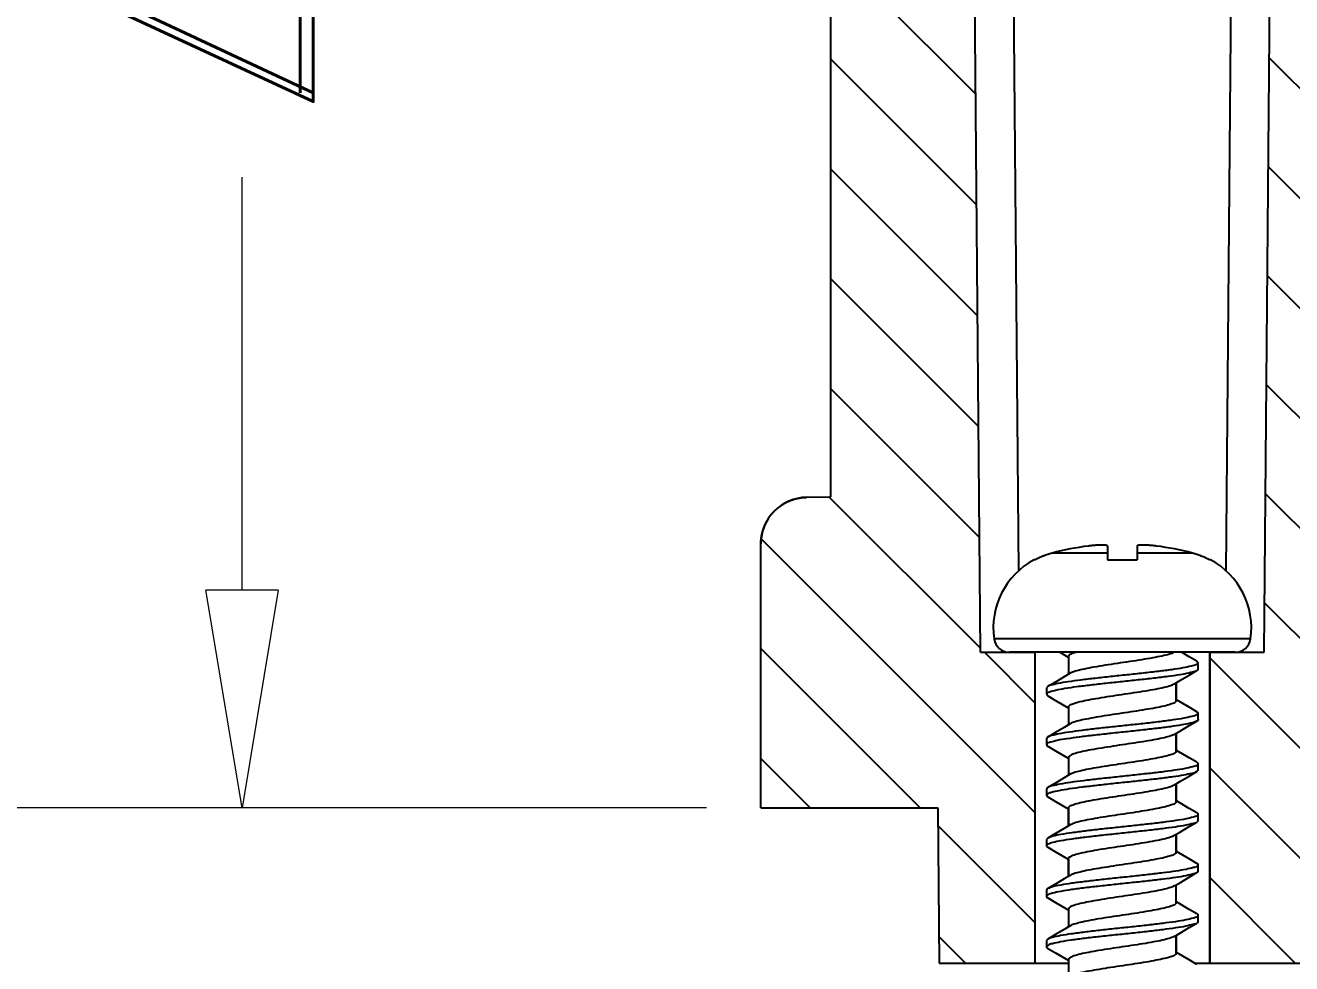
# Model space of a CAD drawing. Header units: millimetres. Extents: x -1995 to -555, y 489 to 1011.
# Drawn here: x -1687.36 to -1654.78, y 592.32 to 616.47 of the extents above; entities that cross this region are included whole.
import ezdxf

# ---------------------------------------------------------------- set-up
doc = ezdxf.new("R2010")
doc.units = ezdxf.units.MM
doc.layers.add('dim', color=82, linetype='Continuous', lineweight=9)
doc.styles.add('ROMAND', font='romand.shx', dxfattribs={"width": 0.75, "bigfont": 'gbcbig.shx'})
doc.dimstyles.new('YanXiu', dxfattribs={"dimtxt": 2.5, "dimasz": 2.2, "dimexe": 1, "dimexo": 0, "dimgap": 0.66, "dimtad": 0, "dimzin": 1, "dimdsep": 46, "dimtxsty": 'ROMAND', "dimblk": 'CLOSEDBLANK', "dimcen": 0, "dimclrd": 3, "dimclre": 3, "dimclrt": 7, "dimazin": 0, "dimtfac": 1, "dimtofl": 0, "dimtmove": 0, "dimatfit": 3, "dimldrblk": 'CLOSEDBLANK', "dimfxl": 1, "dimlwd": 5, "dimlwe": 5, "dimarcsym": 0})

# ---------------------------------------------------------------- blocks, each defined once
blk = doc.blocks.new('_ClosedBlank')
at = {"color": 0, "linetype": 'ByBlock', "lineweight": -2}
for p, q in [((-1, 0.1667), (0, 0)), ((-1, 0.1667), (-1, -0.1667)), ((0, 0), (-1, -0.1667))]:
    blk.add_line(p, q, dxfattribs=at)
blk = doc.blocks.new('*D124')
at = {"layer": 'Defpoints', "color": 0}
for p in [(-1647.09, 593.93), (-1643.19, 593.73), (-1647.09, 583.692)]:
    blk.add_point(p, dxfattribs=at)
at = {"layer": 'dim', "color": 3, "lineweight": 5}
for p, q in [((-1647.09, 592.531), (-1647.09, 582.292)), ((-1643.19, 592.331), (-1643.19, 582.292)), ((-1652.69, 583.692), (-1658.29, 583.692)), ((-1637.59, 583.692), (-1627.807, 583.692))]:
    blk.add_line(p, q, dxfattribs=at)
at = {"layer": 'dim', "color": 3, "lineweight": 5, "xscale": 5.600000000000001, "yscale": 5.600000000000001, "zscale": 5.600000000000001}
blk.add_blockref('_ClosedBlank', (-1647.09, 583.692), dxfattribs=at)
at = {"layer": 'dim', "color": 3, "lineweight": 5, "xscale": 5.600000000000001, "yscale": 5.600000000000001, "zscale": 5.600000000000001, "rotation": 180}
blk.add_blockref('_ClosedBlank', (-1643.19, 583.692), dxfattribs=at)
at = {"layer": 'dim', "color": 7, "insert": (-1621.657, 583.692), "char_height": 7, "attachment_point": 5, "style": 'ROMAND'}
blk.add_mtext('M4', dxfattribs=at)
blk = doc.blocks.new('*D177')
at = {"layer": 'Defpoints', "color": 0}
for p in [(-1691.79, 661.33), (-1555.14, 661.33), (-1668.44, 596.33)]:
    blk.add_point(p, dxfattribs=at)
at = {"layer": 'dim', "color": 3, "lineweight": 5}
for p, q in [((-1556.539, 661.33), (-1693.189, 661.33)), ((-1691.79, 655.73), (-1691.79, 634.354)), ((-1691.79, 601.93), (-1691.79, 623.306)), ((-1669.839, 596.33), (-1693.189, 596.33))]:
    blk.add_line(p, q, dxfattribs=at)
at = {"layer": 'dim', "color": 3, "lineweight": 5, "xscale": 5.600000000000001, "yscale": 5.600000000000001, "zscale": 5.600000000000001}
for p, rotation in [((-1691.79, 661.33), 90), ((-1691.79, 596.33), 270)]:
    blk.add_blockref('_ClosedBlank', p, dxfattribs=dict(at, rotation=rotation))
at = {"layer": 'dim', "color": 7, "insert": (-1691.79, 628.83), "char_height": 7, "attachment_point": 5, "rotation": 90, "style": 'ROMAND'}
blk.add_mtext('65', dxfattribs=at)
blk = doc.blocks.new('*D178')
at = {"layer": 'Defpoints', "color": 0}
for p in [(-1681.79, 640.33), (-1669.64, 640.33), (-1668.44, 596.33)]:
    blk.add_point(p, dxfattribs=at)
at = {"layer": 'dim', "color": 3, "lineweight": 5}
for p, q in [((-1671.039, 640.33), (-1683.189, 640.33)), ((-1681.79, 634.73), (-1681.79, 624.104)), ((-1681.79, 601.93), (-1681.79, 612.556)), ((-1669.839, 596.33), (-1683.189, 596.33))]:
    blk.add_line(p, q, dxfattribs=at)
at = {"layer": 'dim', "color": 3, "lineweight": 5, "xscale": 5.600000000000001, "yscale": 5.600000000000001, "zscale": 5.600000000000001}
for p, rotation in [((-1681.79, 640.33), 90), ((-1681.79, 596.33), 270)]:
    blk.add_blockref('_ClosedBlank', p, dxfattribs=dict(at, rotation=rotation))
at = {"layer": 'dim', "color": 7, "insert": (-1681.79, 618.33), "char_height": 7, "attachment_point": 5, "rotation": 90, "style": 'ROMAND'}
blk.add_mtext('44', dxfattribs=at)

msp = doc.modelspace()

# ---------------------------------------------------------------- hatches: boundary and pattern name
at = {"linetype": 'Continuous'}
h = msp.add_hatch(dxfattribs=at)
h.set_pattern_fill('DEFAULT__19', color=2, scale=2, angle=-45, style=0, pattern_type=0)
h.set_pattern_definition([(315, (-1734.9916, 774.4542), (1.414214, 1.414214), [])])
edge = h.paths.add_edge_path()
edge.add_line((-1668.44, 596.33), (-1663.89, 596.33))
edge.add_line((-1668.44, 596.33), (-1668.44, 603.119))
edge.add_spline(control_points=[(-1668.44, 603.119), (-1668.44, 603.813), (-1667.954, 604.307), (-1667.261, 604.319)], knot_values=[0, 0, 0, 0, 1, 1, 1, 1], weights=[1, 0.808834, 0.808834, 1], degree=3, periodic=0)
edge.add_line((-1667.261, 604.319), (-1666.64, 604.33))
edge.add_line((-1666.64, 604.33), (-1666.64, 632.33))
edge.add_line((-1668.157, 632.356), (-1666.64, 632.33))
edge.add_spline(control_points=[(-1668.157, 632.356), (-1668.735, 632.367), (-1669.14, 632.779), (-1669.14, 633.356)], knot_values=[0, 0, 0, 0, 1, 1, 1, 1], weights=[1, 0.808834, 0.808834, 1], degree=3, periodic=0)
edge.add_line((-1669.14, 635.375), (-1669.14, 633.356))
edge.add_line((-1674.532, 635.847), (-1669.14, 635.375))
edge.add_spline(control_points=[(-1675.714, 644.546), (-1681.421, 642.415), (-1680.601, 636.378), (-1674.532, 635.847)], knot_values=[0, 0, 0, 0, 1, 1, 1, 1], weights=[1, 0.480302, 0.480302, 1], degree=3, periodic=0)
edge.add_line((-1675.714, 644.546), (-1675.64, 640.304))
edge.add_spline(control_points=[(-1675.64, 640.304), (-1675.589, 637.406), (-1672.691, 637.406), (-1672.64, 640.304)], knot_values=[0, 0, 0, 0, 1, 1, 1, 1], weights=[1, 0.344968, 0.344968, 1], degree=3, periodic=0)
edge.add_line((-1672.64, 640.304), (-1672.566, 644.546))
edge.add_spline(control_points=[(-1669.64, 640.33), (-1669.64, 642.272), (-1670.747, 643.867), (-1672.566, 644.546)], knot_values=[0, 0, 0, 0, 1, 1, 1, 1], weights=[1, 0.881003, 0.881003, 1], degree=3, periodic=0)
edge.add_line((-1669.64, 640.33), (-1663.14, 640.33))
edge.add_line((-1662.791, 600.33), (-1663.14, 640.33))
edge.add_line((-1662.791, 600.33), (-1661.39, 600.33))
edge.add_line((-1661.39, 600.33), (-1661.39, 592.33))
edge.add_line((-1663.855, 592.33), (-1661.39, 592.33))
edge.add_line((-1663.89, 596.33), (-1663.855, 592.33))
edge = h.paths.add_edge_path()
edge.add_line((-1654.39, 596.33), (-1650.14, 596.33))
edge.add_line((-1654.39, 596.33), (-1654.425, 592.33))
edge.add_line((-1656.89, 592.33), (-1654.425, 592.33))
edge.add_line((-1656.89, 600.33), (-1656.89, 592.33))
edge.add_line((-1656.89, 600.33), (-1655.489, 600.33))
edge.add_line((-1655.489, 600.33), (-1655.14, 640.33))
edge.add_line((-1655.14, 640.33), (-1654.64, 640.33))
edge.add_line((-1654.618, 642.83), (-1654.64, 640.33))
edge.add_line((-1654.618, 642.83), (-1654.043, 642.83))
edge.add_line((-1653.817, 643.057), (-1654.043, 642.83))
edge.add_spline(control_points=[(-1653.463, 643.057), (-1653.567, 643.16), (-1653.713, 643.16), (-1653.817, 643.057)], knot_values=[0, 0, 0, 0, 1, 1, 1, 1], weights=[1, 0.804738, 0.804738, 1], degree=3, periodic=0)
edge.add_line((-1653.236, 642.83), (-1653.463, 643.057))
edge.add_line((-1653.236, 642.83), (-1652.662, 642.83))
edge.add_line((-1652.662, 642.83), (-1652.64, 640.33))
edge.add_line((-1652.64, 640.33), (-1652.14, 640.33))
edge.add_line((-1651.791, 600.33), (-1652.14, 640.33))
edge.add_line((-1651.791, 600.33), (-1637.797, 600.33))
edge.add_line((-1637.797, 596.33), (-1637.797, 600.33))
edge.add_line((-1640.14, 596.33), (-1637.797, 596.33))
edge.add_line((-1640.175, 592.33), (-1640.14, 596.33))
edge.add_line((-1642.64, 592.33), (-1640.175, 592.33))
edge.add_line((-1642.64, 592.33), (-1642.64, 598.33))
edge.add_line((-1647.64, 598.33), (-1642.64, 598.33))
edge.add_line((-1647.64, 592.33), (-1647.64, 598.33))
edge.add_line((-1650.105, 592.33), (-1647.64, 592.33))
edge.add_line((-1650.105, 592.33), (-1650.14, 596.33))
edge = h.paths.add_edge_path()
edge.add_line((-1637.797, 596.33), (-1637.797, 600.33))
edge.add_line((-1637.797, 596.33), (-1637.797, 600.33))
edge = h.paths.add_edge_path()
edge.add_line((-1637.797, 596.33), (-1623.14, 596.33))
edge.add_line((-1637.797, 596.33), (-1637.797, 600.33))
edge.add_line((-1637.797, 600.33), (-1470.746, 600.33))
edge.add_line((-1470.746, 596.33), (-1470.746, 600.33))
edge.add_line((-1487.14, 596.33), (-1470.746, 596.33))
edge.add_line((-1487.14, 596.33), (-1487.14, 599.23))
edge.add_line((-1488.14, 599.23), (-1487.14, 599.23))
edge.add_line((-1489.64, 597.73), (-1488.14, 599.23))
edge.add_line((-1504.64, 597.73), (-1489.64, 597.73))
edge.add_line((-1504.64, 597.73), (-1506.14, 599.23))
edge.add_line((-1507.14, 599.23), (-1506.14, 599.23))
edge.add_line((-1507.14, 596.33), (-1507.14, 599.23))
edge.add_line((-1515.14, 596.33), (-1507.14, 596.33))
edge.add_line((-1515.14, 596.33), (-1515.14, 599.23))
edge.add_line((-1516.14, 599.23), (-1515.14, 599.23))
edge.add_line((-1517.64, 597.73), (-1516.14, 599.23))
edge.add_line((-1532.64, 597.73), (-1517.64, 597.73))
edge.add_line((-1532.64, 597.73), (-1534.14, 599.23))
edge.add_line((-1535.14, 599.23), (-1534.14, 599.23))
edge.add_line((-1535.14, 596.33), (-1535.14, 599.23))
edge.add_line((-1575.14, 596.33), (-1535.14, 596.33))
edge.add_line((-1575.14, 596.33), (-1575.14, 599.23))
edge.add_line((-1576.14, 599.23), (-1575.14, 599.23))
edge.add_line((-1577.64, 597.73), (-1576.14, 599.23))
edge.add_line((-1592.64, 597.73), (-1577.64, 597.73))
edge.add_line((-1592.64, 597.73), (-1594.14, 599.23))
edge.add_line((-1595.14, 599.23), (-1594.14, 599.23))
edge.add_line((-1595.14, 596.33), (-1595.14, 599.23))
edge.add_line((-1603.14, 596.33), (-1595.14, 596.33))
edge.add_line((-1603.14, 596.33), (-1603.14, 599.23))
edge.add_line((-1604.14, 599.23), (-1603.14, 599.23))
edge.add_line((-1605.64, 597.73), (-1604.14, 599.23))
edge.add_line((-1620.64, 597.73), (-1605.64, 597.73))
edge.add_line((-1620.64, 597.73), (-1622.14, 599.23))
edge.add_line((-1623.14, 599.23), (-1622.14, 599.23))
edge.add_line((-1623.14, 596.33), (-1623.14, 599.23))
edge = h.paths.add_edge_path()
edge.add_line((-1470.746, 596.33), (-1470.746, 600.33))
edge.add_line((-1470.746, 596.33), (-1470.746, 600.33))
edge = h.paths.add_edge_path()
edge.add_line((-1441.84, 596.33), (-1446.39, 596.33))
edge.add_line((-1446.425, 592.33), (-1446.39, 596.33))
edge.add_line((-1446.425, 592.33), (-1448.89, 592.33))
edge.add_line((-1448.89, 592.33), (-1448.89, 600.33))
edge.add_line((-1447.489, 600.33), (-1448.89, 600.33))
edge.add_line((-1447.489, 600.33), (-1447.14, 640.33))
edge.add_line((-1441.14, 640.33), (-1447.14, 640.33))
edge.add_line((-1441.14, 633.356), (-1441.14, 640.33))
edge.add_spline(control_points=[(-1442.122, 632.356), (-1441.545, 632.367), (-1441.14, 632.779), (-1441.14, 633.356)], knot_values=[0, 0, 0, 0, 1, 1, 1, 1], weights=[1, 0.808834, 0.808834, 1], degree=3, periodic=0)
edge.add_line((-1442.122, 632.356), (-1443.64, 632.33))
edge.add_line((-1443.64, 604.33), (-1443.64, 632.33))
edge.add_line((-1443.019, 604.319), (-1443.64, 604.33))
edge.add_spline(control_points=[(-1441.84, 603.119), (-1441.84, 603.813), (-1442.326, 604.307), (-1443.019, 604.319)], knot_values=[0, 0, 0, 0, 1, 1, 1, 1], weights=[1, 0.808834, 0.808834, 1], degree=3, periodic=0)
edge.add_line((-1441.84, 596.33), (-1441.84, 603.119))
edge = h.paths.add_edge_path()
edge.add_line((-1470.746, 596.33), (-1455.89, 596.33))
edge.add_line((-1470.746, 596.33), (-1470.746, 600.33))
edge.add_line((-1458.489, 600.33), (-1470.746, 600.33))
edge.add_line((-1458.489, 600.33), (-1458.14, 640.33))
edge.add_line((-1457.64, 640.33), (-1458.14, 640.33))
edge.add_line((-1457.618, 642.83), (-1457.64, 640.33))
edge.add_line((-1457.043, 642.83), (-1457.618, 642.83))
edge.add_line((-1457.043, 642.83), (-1456.817, 643.057))
edge.add_spline(control_points=[(-1456.817, 643.057), (-1456.713, 643.16), (-1456.567, 643.16), (-1456.463, 643.057)], knot_values=[0, 0, 0, 0, 1, 1, 1, 1], weights=[1, 0.804738, 0.804738, 1], degree=3, periodic=0)
edge.add_line((-1456.463, 643.057), (-1456.236, 642.83))
edge.add_line((-1455.662, 642.83), (-1456.236, 642.83))
edge.add_line((-1455.662, 642.83), (-1455.64, 640.33))
edge.add_line((-1455.14, 640.33), (-1455.64, 640.33))
edge.add_line((-1454.791, 600.33), (-1455.14, 640.33))
edge.add_line((-1453.39, 600.33), (-1454.791, 600.33))
edge.add_line((-1453.39, 592.33), (-1453.39, 600.33))
edge.add_line((-1453.39, 592.33), (-1455.855, 592.33))
edge.add_line((-1455.855, 592.33), (-1455.89, 596.33))

# ---------------------------------------------------------------- linework, layer by layer
at = {"color": 7, "linetype": 'Continuous'}
for p, q in [((-1662.791, 600.33), (-1663.14, 640.33)), ((-1662.791, 600.33), (-1663.14, 640.33)), ((-1662.14, 640.33), (-1661.809, 602.419)), ((-1656.471, 602.419), (-1656.14, 640.33)), ((-1655.489, 600.33), (-1655.14, 640.33)), ((-1655.489, 600.33), (-1655.14, 640.33)), ((-1666.64, 604.33), (-1666.64, 632.33)), ((-1666.64, 604.33), (-1666.64, 632.33)), ((-1667.261, 604.319), (-1666.64, 604.33)), ((-1667.261, 604.319), (-1666.64, 604.33)), ((-1668.44, 596.33), (-1668.44, 603.119)), ((-1668.44, 596.33), (-1668.44, 603.119)), ((-1659.52, 602.882), (-1660.948, 602.882)), ((-1659.52, 603.065), (-1659.52, 602.711)), ((-1658.76, 603.065), (-1658.76, 602.711)), ((-1657.332, 602.882), (-1658.76, 602.882)), ((-1661.38, 602.711), (-1661.412, 602.711)), ((-1659.52, 602.711), (-1658.76, 602.711)), ((-1656.868, 602.711), (-1656.9, 602.711)), ((-1655.84, 600.674), (-1662.44, 600.674)), ((-1662.791, 600.33), (-1661.39, 600.33)), ((-1662.791, 600.33), (-1661.39, 600.33)), ((-1656.236, 600.33), (-1662.044, 600.33)), ((-1661.39, 600.33), (-1661.39, 592.33)), ((-1661.39, 600.33), (-1661.39, 592.33)), ((-1660.75, 600.33), (-1660.536, 600.203)), ((-1660.525, 600.223), (-1660.525, 599.764)), ((-1656.89, 600.33), (-1656.89, 592.33)), ((-1656.89, 600.33), (-1655.489, 600.33)), ((-1656.89, 592.33), (-1656.89, 600.33)), ((-1656.89, 600.33), (-1655.489, 600.33)), ((-1657.222, 600.099), (-1657.19, 600.061)), ((-1657.19, 599.899), (-1657.19, 600.061)), ((-1657.755, 599.087), (-1657.755, 599.546)), ((-1657.755, 599.546), (-1657.755, 599.087)), ((-1661.09, 599.411), (-1661.09, 599.249)), ((-1661.058, 599.211), (-1660.858, 599.094)), ((-1660.858, 599.094), (-1660.536, 598.903)), ((-1660.536, 598.903), (-1660.525, 598.896)), ((-1660.525, 598.923), (-1660.525, 598.464)), ((-1657.743, 599.107), (-1657.755, 599.114)), ((-1657.417, 598.914), (-1657.743, 599.107)), ((-1657.222, 598.799), (-1657.417, 598.914)), ((-1657.19, 598.599), (-1657.19, 598.761)), ((-1657.755, 597.787), (-1657.755, 598.246)), ((-1657.755, 598.246), (-1657.755, 597.787)), ((-1661.09, 598.111), (-1661.09, 597.949)), ((-1661.058, 597.911), (-1660.858, 597.794)), ((-1660.858, 597.794), (-1660.536, 597.603)), ((-1660.536, 597.603), (-1660.525, 597.596)), ((-1660.525, 597.623), (-1660.525, 597.164)), ((-1657.743, 597.807), (-1657.755, 597.814)), ((-1657.417, 597.614), (-1657.743, 597.807)), ((-1657.222, 597.499), (-1657.417, 597.614)), ((-1657.19, 597.299), (-1657.222, 597.261)), ((-1657.19, 597.299), (-1657.19, 597.461)), ((-1657.755, 596.487), (-1657.755, 596.946)), ((-1657.755, 596.946), (-1657.755, 596.487)), ((-1661.058, 596.849), (-1661.09, 596.811)), ((-1661.09, 596.811), (-1661.09, 596.649)), ((-1661.058, 596.611), (-1660.858, 596.494)), ((-1668.44, 596.33), (-1663.89, 596.33)), ((-1668.44, 596.33), (-1663.89, 596.33)), ((-1663.89, 596.33), (-1663.855, 592.33)), ((-1663.89, 596.33), (-1663.855, 592.33)), ((-1660.858, 596.494), (-1660.536, 596.303)), ((-1660.536, 596.303), (-1660.525, 596.296)), ((-1660.525, 595.864), (-1660.525, 596.323)), ((-1660.525, 596.323), (-1660.525, 595.864)), ((-1657.743, 596.507), (-1657.755, 596.514)), ((-1657.417, 596.314), (-1657.743, 596.507)), ((-1657.222, 596.199), (-1657.417, 596.314)), ((-1657.19, 595.999), (-1657.19, 596.161)), ((-1660.941, 595.618), (-1661.058, 595.549)), ((-1660.637, 595.797), (-1660.941, 595.618)), ((-1660.481, 595.89), (-1660.637, 595.797)), ((-1657.755, 595.187), (-1657.755, 595.646)), ((-1657.755, 595.646), (-1657.755, 595.187)), ((-1661.058, 595.549), (-1661.09, 595.511)), ((-1661.09, 595.511), (-1661.09, 595.349)), ((-1660.928, 595.596), (-1661.058, 595.549)), ((-1661.058, 595.311), (-1660.858, 595.194)), ((-1660.858, 595.194), (-1660.536, 595.003)), ((-1660.536, 595.003), (-1660.525, 594.996)), ((-1660.525, 594.564), (-1660.525, 595.023)), ((-1660.525, 595.023), (-1660.525, 594.564)), ((-1657.743, 595.207), (-1657.755, 595.214)), ((-1657.417, 595.014), (-1657.743, 595.207)), ((-1657.222, 594.899), (-1657.417, 595.014)), ((-1657.19, 594.699), (-1657.19, 594.861)), ((-1657.755, 593.887), (-1657.755, 594.346)), ((-1661.058, 594.249), (-1661.09, 594.211)), ((-1661.09, 594.211), (-1661.09, 594.049)), ((-1661.058, 594.011), (-1660.858, 593.894)), ((-1660.858, 593.894), (-1660.536, 593.703)), ((-1660.536, 593.703), (-1660.525, 593.696)), ((-1660.525, 593.723), (-1660.525, 593.264)), ((-1657.743, 593.907), (-1657.755, 593.914)), ((-1657.417, 593.714), (-1657.743, 593.907)), ((-1657.222, 593.599), (-1657.417, 593.714)), ((-1657.19, 593.399), (-1657.19, 593.561)), ((-1657.755, 592.587), (-1657.755, 593.046)), ((-1657.755, 593.046), (-1657.755, 592.587)), ((-1661.058, 592.949), (-1661.09, 592.911)), ((-1661.09, 592.911), (-1661.09, 592.749)), ((-1661.058, 592.711), (-1660.858, 592.594)), ((-1660.858, 592.594), (-1660.536, 592.403)), ((-1660.536, 592.403), (-1660.525, 592.396)), ((-1660.525, 592.423), (-1660.525, 591.964)), ((-1657.743, 592.607), (-1657.755, 592.614)), ((-1657.417, 592.414), (-1657.743, 592.607)), ((-1657.222, 592.299), (-1657.417, 592.414)), ((-1663.855, 592.33), (-1661.39, 592.33)), ((-1663.855, 592.33), (-1660.525, 592.33)), ((-1657.275, 592.33), (-1640.175, 592.33)), ((-1656.89, 592.33), (-1654.425, 592.33))]:
    msp.add_line(p, q, dxfattribs=at)
for points in [[(-1657.222, 600.099), (-1657.417, 600.214), (-1657.614, 600.33)], [(-1657.799, 599.52), (-1657.647, 599.61), (-1657.422, 599.744), (-1657.222, 599.861)], [(-1660.481, 599.79), (-1660.637, 599.697), (-1660.862, 599.564), (-1661.058, 599.449)], [(-1657.799, 598.22), (-1657.647, 598.31), (-1657.422, 598.444), (-1657.222, 598.561)], [(-1660.481, 598.49), (-1660.637, 598.397), (-1660.862, 598.264), (-1661.058, 598.149)], [(-1657.799, 596.92), (-1657.647, 597.01), (-1657.422, 597.144), (-1657.222, 597.261)], [(-1660.481, 597.19), (-1660.637, 597.097), (-1660.862, 596.964), (-1661.058, 596.849)], [(-1657.799, 595.62), (-1657.647, 595.71), (-1657.422, 595.844), (-1657.222, 595.961)], [(-1657.799, 594.32), (-1657.647, 594.41), (-1657.422, 594.544), (-1657.222, 594.661)], [(-1660.481, 594.59), (-1660.637, 594.497), (-1660.862, 594.364), (-1661.058, 594.249)], [(-1657.799, 593.02), (-1657.647, 593.11), (-1657.422, 593.244), (-1657.222, 593.361)], [(-1660.481, 593.29), (-1660.637, 593.197), (-1660.862, 593.064), (-1661.058, 592.949)]]:
    msp.add_lwpolyline(points, dxfattribs=at)
for centre, radius, start, end in [((-1667.24, 603.119), 1.2, 91, 180), ((-1660.425, 600.924), 2.027, 111.5455, 118.1047), ((-1660.419, 600.907), 2.044, 104.9846, 111.5409), ((-1659.14, 596.13), 6.99, 97.17, 104.989), ((-1659.522, 599.168), 3.928, 96.4398, 97.171), ((-1658.758, 599.168), 3.928, 82.829, 83.5602), ((-1659.14, 596.13), 6.99, 75.011, 82.83), ((-1657.862, 600.902), 2.049, 71.7562, 75.0124), ((-1657.859, 600.912), 2.039, 68.8896, 71.7554), ((-1657.857, 600.917), 2.034, 68.4792, 68.8886), ((-1657.855, 600.921), 2.029, 65.1912, 68.4801), ((-1660.459, 600.953), 2, 118.4489, 188.0029), ((-1660.459, 600.953), 2, 118.4489, 188.0029), ((-1657.853, 600.927), 2.023, 61.8912, 65.1908), ((-1657.82, 600.953), 2, 351.9971, 61.5511), ((-1657.82, 600.953), 2, 351.9971, 61.5511), ((-1662.044, 600.73), 0.4, 188.0029, 270), ((-1656.236, 600.73), 0.4, 270, 351.9971)]:
    msp.add_arc(centre, radius, start, end, dxfattribs=at)
for points, start_tangent, end_tangent in [([(-1668.44, 603.119), (-1668.44, 603.132), (-1668.44, 603.146), (-1668.439, 603.159), (-1668.439, 603.172), (-1668.438, 603.186), (-1668.437, 603.199), (-1668.436, 603.213), (-1668.435, 603.226), (-1668.434, 603.24), (-1668.432, 603.253), (-1668.431, 603.267), (-1668.429, 603.281), (-1668.427, 603.294), (-1668.425, 603.308), (-1668.423, 603.322), (-1668.42, 603.336), (-1668.418, 603.349), (-1668.415, 603.363), (-1668.412, 603.377), (-1668.409, 603.391), (-1668.405, 603.405), (-1668.402, 603.419), (-1668.398, 603.432), (-1668.394, 603.446), (-1668.39, 603.46), (-1668.386, 603.474), (-1668.382, 603.488), (-1668.377, 603.502), (-1668.373, 603.515), (-1668.368, 603.529), (-1668.363, 603.543), (-1668.357, 603.557), (-1668.352, 603.57), (-1668.346, 603.584), (-1668.34, 603.598), (-1668.334, 603.611), (-1668.328, 603.625), (-1668.322, 603.638), (-1668.315, 603.652), (-1668.309, 603.665), (-1668.302, 603.678), (-1668.295, 603.692), (-1668.287, 603.705), (-1668.28, 603.718), (-1668.272, 603.731), (-1668.264, 603.744), (-1668.256, 603.757), (-1668.248, 603.77), (-1668.24, 603.782), (-1668.232, 603.795), (-1668.223, 603.808), (-1668.214, 603.82), (-1668.205, 603.832), (-1668.196, 603.845), (-1668.187, 603.857), (-1668.177, 603.869), (-1668.168, 603.881), (-1668.158, 603.892), (-1668.148, 603.904), (-1668.138, 603.916), (-1668.127, 603.927), (-1668.117, 603.938), (-1668.106, 603.949), (-1668.096, 603.96), (-1668.085, 603.971), (-1668.074, 603.982), (-1668.063, 603.993), (-1668.052, 604.003), (-1668.04, 604.013), (-1668.029, 604.023), (-1668.017, 604.033), (-1668.006, 604.043), (-1667.994, 604.053), (-1667.982, 604.063), (-1667.97, 604.072), (-1667.958, 604.081), (-1667.945, 604.09), (-1667.933, 604.099), (-1667.92, 604.108), (-1667.908, 604.116), (-1667.895, 604.125), (-1667.882, 604.133), (-1667.87, 604.141), (-1667.857, 604.149), (-1667.844, 604.156), (-1667.831, 604.164), (-1667.817, 604.171), (-1667.804, 604.178), (-1667.791, 604.185), (-1667.778, 604.192), (-1667.764, 604.199), (-1667.751, 604.205), (-1667.737, 604.211), (-1667.724, 604.217), (-1667.71, 604.223), (-1667.697, 604.229), (-1667.683, 604.234), (-1667.669, 604.24), (-1667.656, 604.245), (-1667.642, 604.25), (-1667.628, 604.255), (-1667.615, 604.259), (-1667.601, 604.264), (-1667.587, 604.268), (-1667.573, 604.272), (-1667.559, 604.276), (-1667.546, 604.28), (-1667.532, 604.283), (-1667.518, 604.287), (-1667.504, 604.29), (-1667.491, 604.293), (-1667.477, 604.296), (-1667.463, 604.298), (-1667.449, 604.301), (-1667.436, 604.303), (-1667.422, 604.305), (-1667.408, 604.307), (-1667.395, 604.309), (-1667.381, 604.311), (-1667.368, 604.312), (-1667.354, 604.314), (-1667.341, 604.315), (-1667.327, 604.316), (-1667.314, 604.317), (-1667.301, 604.318), (-1667.287, 604.318), (-1667.274, 604.319), (-1667.261, 604.319)], (0, 1), (0.999848, 0.017452)), ([(-1659.52, 603.065), (-1659.522, 603.071), (-1659.53, 603.076), (-1659.542, 603.08), (-1659.56, 603.084), (-1659.583, 603.087), (-1659.612, 603.089), (-1659.646, 603.09), (-1659.684, 603.09), (-1659.727, 603.089), (-1659.773, 603.087), (-1659.82, 603.084), (-1659.867, 603.08), (-1659.914, 603.076), (-1659.963, 603.071)], (0, 1), (-0.993692, -0.112143)), ([(-1658.317, 603.071), (-1658.366, 603.076), (-1658.413, 603.08), (-1658.46, 603.084), (-1658.507, 603.087), (-1658.553, 603.089), (-1658.595, 603.09), (-1658.634, 603.09), (-1658.668, 603.089), (-1658.697, 603.087), (-1658.72, 603.084), (-1658.738, 603.08), (-1658.75, 603.076), (-1658.757, 603.071), (-1658.76, 603.065)], (-0.993692, 0.112143), (0, -1)), ([(-1660.342, 600.33), (-1660.467, 600.283), (-1660.522, 600.235), (-1660.522, 600.223)], (-0.957563, -0.288223), (0.1522, -0.98835)), ([(-1657.808, 600.33), (-1657.93, 600.282), (-1658.117, 600.234), (-1658.358, 600.187), (-1658.64, 600.139), (-1658.949, 600.091), (-1659.268, 600.043), (-1659.58, 599.995), (-1659.869, 599.948), (-1660.119, 599.9), (-1660.318, 599.852), (-1660.453, 599.804), (-1660.482, 599.792)], (-0.87808, -0.478514), (-0.896476, -0.443092)), ([(-1657.22, 599.857), (-1657.267, 599.84), (-1657.426, 599.796), (-1657.664, 599.751), (-1657.97, 599.707), (-1658.33, 599.662), (-1658.728, 599.618), (-1659.144, 599.573), (-1659.56, 599.529), (-1659.957, 599.484), (-1660.316, 599.44), (-1660.621, 599.395), (-1660.858, 599.351), (-1661.015, 599.306), (-1661.086, 599.262), (-1661.085, 599.25)], (-0.892911, -0.450233), (0.226772, -0.973948)), ([(-1657.19, 600.061), (-1657.234, 600.017), (-1657.366, 599.973), (-1657.58, 599.928), (-1657.867, 599.883), (-1658.213, 599.839), (-1658.602, 599.794), (-1659.016, 599.749), (-1659.435, 599.705), (-1659.841, 599.66), (-1660.215, 599.615), (-1660.538, 599.571), (-1660.797, 599.526), (-1660.979, 599.481), (-1661.061, 599.453)], (-0.043483, -0.999054), (-0.763944, -0.645283)), ([(-1657.195, 599.898), (-1657.194, 599.885), (-1657.22, 599.857)], (0.211935, -0.977284), (-0.892911, -0.450233)), ([(-1661.085, 599.25), (-1661.067, 599.217), (-1661.06, 599.209)], (0.226772, -0.973948), (0.738175, -0.674609)), ([(-1661.061, 599.453), (-1661.075, 599.437), (-1661.083, 599.411)], (-0.763944, -0.645283), (-0.093183, -0.995649)), ([(-1660.525, 598.923), (-1660.491, 598.968), (-1660.388, 599.015), (-1660.222, 599.062), (-1660.005, 599.108), (-1659.744, 599.154), (-1659.455, 599.2), (-1659.149, 599.246), (-1658.841, 599.292), (-1658.546, 599.339), (-1658.285, 599.385), (-1658.066, 599.431), (-1657.896, 599.478), (-1657.799, 599.52)], (0, 1), (0.845397, 0.534138)), ([(-1657.755, 599.087), (-1657.79, 599.041), (-1657.896, 598.993), (-1658.066, 598.946), (-1658.284, 598.9), (-1658.548, 598.854), (-1658.846, 598.807), (-1659.154, 598.76), (-1659.459, 598.714), (-1659.748, 598.668), (-1660.009, 598.622), (-1660.225, 598.576), (-1660.39, 598.53), (-1660.481, 598.49)], (0, -1), (-0.844706, -0.535231)), ([(-1657.222, 598.561), (-1657.245, 598.549), (-1657.387, 598.505), (-1657.609, 598.46), (-1657.903, 598.416), (-1658.253, 598.371), (-1658.644, 598.327), (-1659.058, 598.282), (-1659.476, 598.238), (-1659.878, 598.193), (-1660.247, 598.149), (-1660.564, 598.104), (-1660.815, 598.06), (-1660.99, 598.015), (-1661.079, 597.971), (-1661.083, 597.949)], (-0.876124, -0.482085), (0.005, -0.999987)), ([(-1657.191, 598.762), (-1657.224, 598.722), (-1657.347, 598.678), (-1657.553, 598.633), (-1657.832, 598.588), (-1658.173, 598.544), (-1658.558, 598.499), (-1658.97, 598.454), (-1659.39, 598.41), (-1659.798, 598.365), (-1660.176, 598.32), (-1660.506, 598.276), (-1660.772, 598.231), (-1660.963, 598.186), (-1661.06, 598.151)], (-0.226946, -0.973907), (-0.735055, -0.678007)), ([(-1657.222, 598.799), (-1657.191, 598.767), (-1657.191, 598.762)], (0.880893, -0.473316), (-0.226946, -0.973907)), ([(-1657.191, 598.599), (-1657.19, 598.594), (-1657.222, 598.561)], (0.204684, -0.978828), (-0.876124, -0.482085)), ([(-1657.799, 598.22), (-1657.892, 598.18), (-1658.057, 598.133), (-1658.276, 598.087), (-1658.539, 598.04), (-1658.832, 597.994), (-1659.14, 597.948), (-1659.448, 597.901), (-1659.741, 597.855), (-1660.003, 597.808), (-1660.223, 597.762), (-1660.388, 597.715), (-1660.49, 597.669), (-1660.525, 597.623)], (-0.845371, -0.534179), (0, -1)), ([(-1661.06, 598.151), (-1661.069, 598.142), (-1661.085, 598.11)], (-0.735055, -0.678007), (-0.207738, -0.978185)), ([(-1661.083, 597.949), (-1661.078, 597.926), (-1661.062, 597.906)], (0.005, -0.999987), (0.810326, -0.58598)), ([(-1657.755, 597.787), (-1657.79, 597.741), (-1657.896, 597.693), (-1658.065, 597.646), (-1658.284, 597.6), (-1658.551, 597.553), (-1658.85, 597.506), (-1659.158, 597.46), (-1659.462, 597.414), (-1659.751, 597.368), (-1660.012, 597.321), (-1660.228, 597.275), (-1660.391, 597.229), (-1660.481, 597.19)], (0, -1), (-0.844844, -0.535013)), ([(-1657.222, 597.262), (-1657.226, 597.259), (-1657.351, 597.214), (-1657.558, 597.17), (-1657.837, 597.125), (-1658.177, 597.081), (-1658.561, 597.036), (-1658.972, 596.992), (-1659.391, 596.947), (-1659.798, 596.902), (-1660.175, 596.858), (-1660.504, 596.813), (-1660.77, 596.769), (-1660.961, 596.724), (-1661.068, 596.68), (-1661.085, 596.648)], (-0.804054, -0.594557), (-0.22161, -0.975135)), ([(-1657.193, 597.462), (-1657.216, 597.427), (-1657.329, 597.382), (-1657.527, 597.338), (-1657.799, 597.293), (-1658.133, 597.248), (-1658.514, 597.204), (-1658.924, 597.159), (-1659.344, 597.114), (-1659.755, 597.07), (-1660.137, 597.025), (-1660.473, 596.981), (-1660.747, 596.936), (-1660.946, 596.891), (-1661.058, 596.849)], (-0.253685, -0.967287), (-0.757857, -0.652421)), ([(-1657.221, 597.501), (-1657.192, 597.472), (-1657.193, 597.462)], (0.895252, -0.44556), (-0.253685, -0.967287)), ([(-1660.525, 596.323), (-1660.491, 596.368), (-1660.391, 596.414), (-1660.228, 596.461), (-1660.012, 596.507), (-1659.751, 596.553), (-1659.462, 596.599), (-1659.158, 596.645), (-1658.85, 596.691), (-1658.551, 596.738), (-1658.284, 596.785), (-1658.065, 596.831), (-1657.896, 596.878), (-1657.799, 596.92)], (0, 1), (0.845308, 0.534279)), ([(-1661.085, 596.648), (-1661.086, 596.635), (-1661.06, 596.607)], (-0.22161, -0.975135), (0.894254, -0.44756)), ([(-1657.755, 596.487), (-1657.791, 596.44), (-1657.898, 596.392), (-1658.069, 596.345), (-1658.293, 596.299), (-1658.566, 596.251), (-1658.871, 596.203), (-1659.183, 596.156), (-1659.489, 596.11), (-1659.783, 596.062), (-1660.043, 596.015), (-1660.255, 595.969), (-1660.41, 595.922)], (0, -1), (-0.936454, -0.35079)), ([(-1657.196, 596.162), (-1657.209, 596.132), (-1657.313, 596.087), (-1657.501, 596.043), (-1657.766, 595.998), (-1658.094, 595.953), (-1658.471, 595.909), (-1658.878, 595.864), (-1659.298, 595.819), (-1659.711, 595.775), (-1660.097, 595.73), (-1660.439, 595.685), (-1660.72, 595.641), (-1660.928, 595.596)], (-0.183467, -0.983026), (-0.966381, -0.257113)), ([(-1657.22, 595.959), (-1657.318, 595.923), (-1657.509, 595.879), (-1657.775, 595.834), (-1658.103, 595.79), (-1658.48, 595.745), (-1658.887, 595.701), (-1659.305, 595.656), (-1659.716, 595.612), (-1660.101, 595.567), (-1660.441, 595.523), (-1660.721, 595.478), (-1660.928, 595.434)], (-0.736983, -0.675912), (-0.966381, -0.257113)), ([(-1657.22, 596.204), (-1657.195, 596.177), (-1657.196, 596.162)], (0.886789, -0.462174), (-0.183467, -0.983026)), ([(-1657.195, 596), (-1657.212, 595.968), (-1657.22, 595.959)], (-0.217676, -0.976021), (-0.736983, -0.675912)), ([(-1660.41, 595.922), (-1660.473, 595.894), (-1660.481, 595.89)], (-0.936454, -0.35079), (-0.868162, -0.496281)), ([(-1660.41, 595.107), (-1660.255, 595.154), (-1660.043, 595.2), (-1659.783, 595.248), (-1659.489, 595.295), (-1659.183, 595.341), (-1658.871, 595.388), (-1658.566, 595.436), (-1658.293, 595.484), (-1658.069, 595.53), (-1657.898, 595.578), (-1657.799, 595.62)], (0.936454, 0.35079), (0.845935, 0.533287)), ([(-1660.928, 595.434), (-1661.054, 595.389), (-1661.089, 595.348)], (-0.966381, -0.257113), (-0.208632, -0.977994)), ([(-1661.089, 595.348), (-1661.089, 595.344), (-1661.058, 595.311)], (-0.208632, -0.977994), (0.877398, -0.479763)), ([(-1660.525, 595.023), (-1660.512, 595.051), (-1660.473, 595.079), (-1660.41, 595.107)], (0, 1), (0.936454, 0.35079)), ([(-1657.755, 595.187), (-1657.789, 595.141), (-1657.892, 595.095), (-1658.054, 595.049), (-1658.27, 595.003), (-1658.535, 594.956), (-1658.833, 594.909), (-1659.142, 594.862), (-1659.449, 594.816), (-1659.747, 594.769), (-1660.012, 594.722), (-1660.227, 594.676), (-1660.389, 594.63), (-1660.481, 594.59)], (0, -1), (-0.845048, -0.534691)), ([(-1657.219, 594.658), (-1657.309, 594.626), (-1657.497, 594.581), (-1657.761, 594.536), (-1658.09, 594.491), (-1658.468, 594.446), (-1658.878, 594.402), (-1659.3, 594.357), (-1659.714, 594.312), (-1660.102, 594.267), (-1660.444, 594.222), (-1660.726, 594.177), (-1660.933, 594.132), (-1661.056, 594.087), (-1661.088, 594.048)], (-0.740327, -0.672246), (-0.2356, -0.97185)), ([(-1657.196, 594.862), (-1657.208, 594.833), (-1657.309, 594.788), (-1657.497, 594.744), (-1657.761, 594.699), (-1658.09, 594.654), (-1658.468, 594.609), (-1658.878, 594.564), (-1659.3, 594.519), (-1659.714, 594.474), (-1660.102, 594.429), (-1660.444, 594.385), (-1660.726, 594.34), (-1660.933, 594.295), (-1661.056, 594.25), (-1661.058, 594.249)], (-0.151724, -0.988423), (-0.787772, -0.615967)), ([(-1657.219, 594.904), (-1657.196, 594.878), (-1657.196, 594.862)], (0.876919, -0.480637), (-0.151724, -0.988423)), ([(-1657.196, 594.7), (-1657.208, 594.671), (-1657.219, 594.658)], (-0.151724, -0.988423), (-0.740327, -0.672246)), ([(-1657.799, 594.32), (-1657.892, 594.28), (-1658.057, 594.233), (-1658.276, 594.187), (-1658.539, 594.14), (-1658.832, 594.094), (-1659.14, 594.048), (-1659.448, 594.001), (-1659.741, 593.955), (-1660.003, 593.908), (-1660.223, 593.862), (-1660.388, 593.815), (-1660.49, 593.769), (-1660.525, 593.723)], (-0.845371, -0.534179), (0, -1)), ([(-1661.088, 594.048), (-1661.089, 594.043), (-1661.058, 594.01)], (-0.2356, -0.97185), (0.882787, -0.469773)), ([(-1657.755, 593.887), (-1657.789, 593.841), (-1657.89, 593.795), (-1658.052, 593.749), (-1658.268, 593.703), (-1658.532, 593.656), (-1658.828, 593.609), (-1659.134, 593.563), (-1659.442, 593.517), (-1659.741, 593.47), (-1660.007, 593.422), (-1660.224, 593.376), (-1660.387, 593.33), (-1660.481, 593.29)], (0, -1), (-0.845138, -0.534548)), ([(-1657.219, 593.358), (-1657.313, 593.325), (-1657.503, 593.28), (-1657.769, 593.235), (-1658.1, 593.19), (-1658.479, 593.145), (-1658.889, 593.1), (-1659.311, 593.055), (-1659.725, 593.011), (-1660.112, 592.966), (-1660.453, 592.921), (-1660.732, 592.876), (-1660.937, 592.831), (-1661.058, 592.786), (-1661.088, 592.748)], (-0.734721, -0.678369), (-0.251662, -0.967815)), ([(-1657.196, 593.562), (-1657.209, 593.532), (-1657.313, 593.487), (-1657.503, 593.442), (-1657.769, 593.397), (-1658.1, 593.353), (-1658.479, 593.308), (-1658.889, 593.263), (-1659.311, 593.218), (-1659.725, 593.173), (-1660.112, 593.128), (-1660.453, 593.083), (-1660.732, 593.039), (-1660.937, 592.994), (-1661.058, 592.949)], (-0.179751, -0.983712), (-0.775794, -0.630986)), ([(-1657.219, 593.604), (-1657.196, 593.577), (-1657.196, 593.562)], (0.884921, -0.465741), (-0.179751, -0.983712)), ([(-1657.196, 593.4), (-1657.209, 593.37), (-1657.219, 593.358)], (-0.179751, -0.983712), (-0.734721, -0.678369)), ([(-1657.799, 593.02), (-1657.892, 592.98), (-1658.057, 592.933), (-1658.276, 592.887), (-1658.539, 592.84), (-1658.832, 592.794), (-1659.14, 592.748), (-1659.448, 592.701), (-1659.741, 592.655), (-1660.003, 592.608), (-1660.223, 592.562), (-1660.388, 592.515), (-1660.49, 592.469), (-1660.525, 592.423)], (-0.845371, -0.534179), (0, -1)), ([(-1661.088, 592.748), (-1661.089, 592.741), (-1661.058, 592.71)], (-0.251662, -0.967815), (0.887638, -0.460542)), ([(-1657.755, 592.587), (-1657.789, 592.541), (-1657.889, 592.495), (-1658.051, 592.45), (-1658.267, 592.404), (-1658.53, 592.357), (-1658.823, 592.31), (-1659.126, 592.264), (-1659.435, 592.218), (-1659.734, 592.171), (-1660.002, 592.123), (-1660.219, 592.078), (-1660.386, 592.031), (-1660.481, 591.99)], (0, -1), (-0.845212, -0.534431))]:
    msp.add_spline(points, degree=3, dxfattribs=dict(at, start_tangent=start_tangent, end_tangent=end_tangent))

# ---------------------------------------------------------------- dimensions: what is measured, and where the dimension line sits
at = {"layer": 'dim'}
for base, p2, picture, middle in [((-1691.79, 661.33), (-1555.14, 661.33), '*D177', (-1691.79, 628.83)), ((-1681.79, 640.33), (-1669.64, 640.33), '*D178', (-1681.79, 618.33))]:
    dim = msp.add_linear_dim(base=base, p1=(-1668.44, 596.33), p2=p2, angle=90, dimstyle='YanXiu', override={"dimtxt": 7, "dimasz": 5.6, "dimexe": 1.3993, "dimexo": 1.3993, "dimgap": 1.3993, "dimzin": 8}, dxfattribs=at)
    dim.commit()
    dim.dimension.update_dxf_attribs({"geometry": picture, "text_midpoint": middle})
dim = msp.add_linear_dim(base=(-1647.09, 583.692), p1=(-1643.19, 593.73), p2=(-1647.09, 593.93), text='M4', dimstyle='YanXiu', override={"dimtxt": 7, "dimasz": 5.6, "dimexe": 1.3993, "dimexo": 1.3993, "dimgap": 1.3993, "dimzin": 8}, dxfattribs=at)
dim.commit()
dim.dimension.update_dxf_attribs({"geometry": '*D124', "text_midpoint": (-1621.657, 583.692), "dimtype": 160})

doc.saveas('drawing.dxf')
